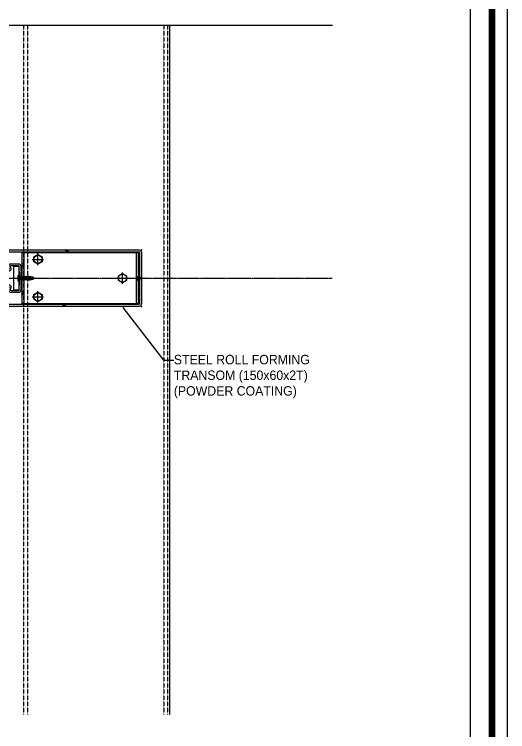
# Model space of a CAD drawing. Header units: millimetres. Extents: x 1664 to 41320, y 4122 to 31095.
# Drawn here: x 7972 to 8497, y 4818 to 5581 of the extents above; entities that cross this region are included whole.
import ezdxf
from ezdxf import colors
from ezdxf.entities.mleader import LeaderData, LeaderLine
from ezdxf.math import Vec2, Vec3

# ---------------------------------------------------------------- set-up
doc = ezdxf.new("R2010")
doc.units = ezdxf.units.MM
for name, pattern in [('CENTER', [7, 4, -1, 1, -1]), ('CENTER2', [1.125, 0.75, -0.125, 0.125, -0.125]), ('HIDDEN', [0.375, 0.25, -0.125])]:
    doc.linetypes.add(name, pattern=pattern)
for name, color, linetype in [('251', 251, 'Continuous'), ('3', 3, 'Continuous'), ('4', 7, 'Continuous'), ('CEN1', 1, 'CENTER2'), ('nt', 34, 'Continuous'), ('TE 07', 7, 'Continuous'), ('문제점', 200, 'Continuous')]:
    doc.layers.add(name, color=color, linetype=linetype)
doc.styles.add('HY헤드라인M', font='H2HDRM.TTF')

# ---------------------------------------------------------------- blocks, each defined once
blk = doc.blocks.new('Roll-150')
at = {"color": 4}
for p, q in [((-78.89783990260914, 28.00000000180444), (-81.41297573223709, 30.00000000180444)), ((-77.32126314542256, 28.00000000180444), (-79.83639897505054, 30.00000000180444)), ((-127.0000000004656, -0.3367001001024619), (-129.0000000004656, 1.253671263868454)), ((-127.0000000004656, -1.590371363970916), (-129.0000000004656, 0)), ((0, -0.3367001001024619), (-2, 1.253671263868454)), ((0, -1.590371363970916), (-2, 0)), ((-81.41297573223709, -30.00000000180444), (-83.9281115618651, -28.00000000180444)), ((-79.83639897505054, -30.00000000180444), (-82.35153480467852, -28.00000000180444))]:
    blk.add_line(p, q, dxfattribs=at)
for points in [[(-150.0000000004656, -9.499999999941792, -0.4142135623743738), (-147.5000000004656, -6.999999999941792), (-141.3433306654915, -7, -0.4892021726990795), (-138.920489031123, -10.11631032370496), (-139.4954852893715, -12.37673793709837, 0.4892021727106832), (-139.0109169625211, -13.00000000186264), (-130.5000000004656, -13.00000000180444, 0.4142135623730951), (-130.0000000004656, -12.50000000180444), (-130.0000000004656, -8.53553390596062, -0.1989123673714676), (-129.2677669534459, -6.767766953038517), (-129.1464466098696, -6.646446609403938, 0.1989123673729725), (-129.0000000004656, -6.292893218807876), (-129.0000000004656, 0), (-129.0000000004656, 6.292893218807876, 0.1989123673729724), (-129.1464466098696, 6.646446609403938), (-129.2677669534459, 6.767766953038517, -0.1989123673725373), (-130.0000000004656, 8.53553390596062), (-130.0000000004656, 12.50000000174623, 0.4142135623730951), (-130.5000000004656, 13.00000000174623), (-139.0109169625211, 13.00000000174623, 0.4892021727106829), (-139.4954852893715, 12.37673793698195), (-138.920489031123, 10.11631032376317, -0.4892021727007652), (-141.3433306654915, 7.000000000058208), (-147.5000000004656, 7, -0.4142135623748001), (-150.0000000004656, 9.5), (-150.0000000004656, 27.50000000174623, -0.4142135623730951), (-147.5000000004656, 30.00000000174623), (-2.5, 30.00000000180444, -0.4142135623730951), (0, 27.50000000180444), (0, -27.50000000180444, -0.4142135623730951), (-2.5, -30.00000000180444), (-147.5000000004656, -30.00000000180444, -0.4142135623730951), (-150.0000000004656, -27.50000000180444)], [(-148.0000000004656, -9.499999999941792, -0.4142135623730951), (-147.5000000004656, -8.999999999941792), (-141.3433306654915, -8.999999999941792, -0.4892021727106832), (-140.8587623386411, -9.623262064706068), (-141.4337585968896, -11.88368967809947, 0.4892021727007651), (-139.0109169625211, -15.00000000180444), (-130.5000000004656, -15.00000000180444, 0.4142135623730951), (-128.0000000004656, -12.50000000180444), (-128.0000000004656, -8.53553390590241, -0.1989123673769838), (-127.8535533910617, -8.181980515364558), (-127.7322330474853, -8.060660171729976, 0.1989123673741419), (-127.0000000004656, -6.292893218807876), (-127.0000000004656, 0), (-127.0000000004656, 6.292893218807876, 0.1989123673730721), (-127.7322330474853, 8.060660171729976), (-127.8535533910617, 8.181980515364558, -0.1989123673729725), (-128.0000000004656, 8.53553390596062), (-128.0000000004656, 12.50000000174623, 0.4142135623730951), (-130.5000000004656, 15.00000000174623), (-139.0109169625211, 15.00000000174623, 0.4892021726987021), (-141.4337585967732, 11.88368967809947), (-140.8587623386411, 9.623262064706068, -0.4892021727275434), (-141.3433306654915, 9), (-147.5000000004656, 9, -0.4142135623730951), (-148.0000000004656, 9.5), (-148.0000000004656, 27.50000000180444, -0.4142135623730951), (-147.5000000004656, 28.00000000180444), (-2.5, 28.00000000180444, -0.4142135623730951), (-2, 27.50000000180444), (-2, -27.50000000180444, -0.4142135623730951), (-2.5, -28.00000000180444), (-147.5000000004656, -28.00000000180444, -0.4142135623730951), (-148.0000000004656, -27.50000000180444)]]:
    blk.add_lwpolyline(points, format="xyb", close=True)
for p in [(-150.0000000004656, 30.00000000174623), (0, 30.00000000180444), (-150.0000000004656, -1.8626451e-09), (-150.0000000004656, -30.00000000186265), (0, -30.00000000180444)]:
    blk.add_point(p)
blk = doc.blocks.new('Screw_2')
at = {"color": 8}
for p, q in [((2.599999999998544, 3.5), (1.480584218592412, 3.402063809393439)), ((2.599999999998544, -3.5), (2.599999999998544, 3.5)), ((3.531165157492068, 1.5), (2.599999999998544, 1.5)), ((3.697346038581598, 2), (4.402653961416945, -2)), ((3.797346038580144, 2), (4.502653961415488, -2)), ((5.431165157493523, 1.5), (4.031165157492069, 1.5)), ((5.597346038583053, 2), (6.302653961418399, -2)), ((5.697346038581599, 2), (6.402653961416945, -2)), ((7.33116515749134, 1.5), (5.931165157493523, 1.5)), ((7.497346038580872, 2), (8.202653961416217, -2)), ((7.597346038579416, 2), (8.302653961414762, -2)), ((9.231165157492798, 1.5), (7.83116515749134, 1.5)), ((9.397346038582329, 2), (10.10265396141767, -2)), ((9.497346038580874, 2), (10.20265396141621, -2)), ((11.13116515749061, 1.5), (9.731165157492798, 1.5)), ((11.29734603858014, 2), (12.00265396141549, -2)), ((11.39734603857869, 2), (12.10265396141403, -2)), ((13.03116515749207, 1.5), (11.63116515749061, 1.5)), ((13.1973460385816, 2), (13.90265396141694, -2)), ((13.29734603858014, 2), (14.00265396141549, -2)), ((17.47143513069022, 0.1285648692864925), (13.47723965309342, -0.0458254714030773)), ((2.599999999998544, -3.5), (1.480584218592412, -3.402063809393439)), ((4.16883484250502, -1.5), (2.599999999998544, -1.5)), ((6.068834842506474, -1.5), (4.668834842505019, -1.5)), ((7.968834842504292, -1.5), (6.568834842506474, -1.5)), ((9.868834842505748, -1.5), (8.468834842504293, -1.5)), ((11.76883484250356, -1.5), (10.36883484250575, -1.5)), ((13.66883484250502, -1.5), (12.26883484250356, -1.5))]:
    blk.add_line(p, q, dxfattribs=at)
for points in [[(0, -0.5), (0.9000000000014551, -0.5), (0.9000000000014551, 0.5), (0, 0.5)], [(3.797346038580144, 2), (3.697346038581598, 2), (3.531165157492068, 1.5), (4.16883484250502, -1.5), (4.402653961416945, -2), (4.502653961415488, -2), (4.668834842505019, -1.5), (4.031165157492069, 1.5), (3.797346038580144, 2)], [(5.697346038581599, 2), (5.597346038583053, 2), (5.431165157493523, 1.5), (6.068834842506474, -1.5), (6.302653961418399, -2), (6.402653961416945, -2), (6.568834842506474, -1.5), (5.931165157493523, 1.5), (5.697346038581599, 2)], [(7.597346038579416, 2), (7.497346038580872, 2), (7.33116515749134, 1.5), (7.968834842504292, -1.5), (8.202653961416217, -2), (8.302653961414762, -2), (8.468834842504293, -1.5), (7.83116515749134, 1.5), (7.597346038579416, 2)], [(9.497346038580874, 2), (9.397346038582329, 2), (9.231165157492798, 1.5), (9.868834842505748, -1.5), (10.10265396141767, -2), (10.20265396141621, -2), (10.36883484250575, -1.5), (9.731165157492798, 1.5), (9.497346038580874, 2)], [(11.39734603857869, 2), (11.29734603858014, 2), (11.13116515749061, 1.5), (11.76883484250356, -1.5), (12.00265396141549, -2), (12.10265396141403, -2), (12.26883484250356, -1.5), (11.63116515749061, 1.5), (11.39734603857869, 2)], [(13.29734603858014, 2), (13.1973460385816, 2), (13.03116515749207, 1.5), (13.66883484250502, -1.5), (13.90265396141694, -2), (14.00265396141549, -2), (14.16883484250502, -1.5), (13.53116515749207, 1.5), (13.29734603858014, 2)], [(13.53116515749207, 1.5), (13.48480679306158, 0.1710937366005965), (17.12859547920743, -0.4714045207947493)], [(13.53116515749207, 1.5), (16.09999999999854, 1.5), (17.59999999999854, 0), (16.09999999999854, -1.5), (14.16883484250502, -1.5)]]:
    blk.add_lwpolyline(points, dxfattribs=at)
for centre, radius, start, end in [((9.000000000018188, 0), 9, 164.1191515664769, 195.880848433523), ((1.593886684164317, 2.107010701845865), 1.3, 94.99999999987307, 164.119151566534), ((1.593886684164317, -2.107010701845865), 1.3, 195.880848433466, 265.000000000127)]:
    blk.add_arc(centre, radius, start, end, dxfattribs=at)
at = {"layer": 'CEN1', "color": 8}
blk.add_line((-2.599999999998544, 0), (20.20000000000073, 0), dxfattribs=at)
blk = doc.blocks.new('STEEL-BRACKET-150SV')
at = {"color": 1, "linetype": 'CENTER', "ltscale": 4}
for p, q in [((-76.99999999994544, 13.92499950510682), (-76.99999999994544, 26.07499950501369)), ((-83.0749999999425, 19.99999950506026), (-70.92499999994106, 19.99999950506026)), ((6.924999999591818, 5.820766e-10), (19.07499999959327, 5.820766e-10)), ((12.99999999958891, -6.074999999371357), (12.99999999958891, 6.07500000053551)), ((-76.99999999994544, -26.07500049489317), (-76.99999999994544, -13.92500049498631)), ((-83.0749999999425, -20.00000049493974), (-70.92499999994106, -20.00000049493974))]:
    blk.add_line(p, q, dxfattribs=at)
at = {"color": 4}
for p, q in [((-93.99999999993088, 13.62136303784791), (-91.70000000000073, 16.36412221181672)), ((-93.99999999993088, 11.49274122394854), (-91.70000000000073, 14.23550039791735)), ((27.70000000006985, -0.6003437105682679), (30, 2.142415463400539)), ((27.70000000006985, -2.728965524467639), (30, 0.0137936495011673)), ((-93.99999999993088, -16.29963431006763), (-91.70000000000073, -13.55687513609882)), ((-93.99999999993088, -18.428256123967), (-91.70000000000073, -15.68549694999819))]:
    blk.add_line(p, q, dxfattribs=at)
at = {"color": 8, "elevation": 3.947207e-10}
for points in [[(-76.99999999994544, 14.93749950506026), (-81.37499999994544, 17.46874950506026), (-81.37499999994544, 22.53124950506026), (-76.99999999994544, 25.06249950506026), (-72.62499999994544, 22.53124950506026), (-72.62499999994544, 17.46874950506026), (-76.99999999994544, 14.93749950506026)], [(12.99999999958891, -5.062499999417923), (8.624999999588907, -2.531249999417923), (8.624999999588907, 2.531250000582076), (12.99999999958891, 5.062500000582077), (17.37499999958891, 2.531250000582076), (17.37499999958891, -2.531249999417923), (12.99999999958891, -5.062499999417923)], [(-76.99999999994544, -25.06250049493974), (-81.37499999994544, -22.53125049493974), (-81.37499999994544, -17.46875049493974), (-76.99999999994544, -14.93750049493974), (-72.62499999994544, -17.46875049493974), (-72.62499999994544, -22.53125049493974), (-76.99999999994544, -25.06250049493974)]]:
    blk.add_lwpolyline(points, dxfattribs=at)
at = {"color": 8}
for centre in [(-76.99999999994544, 19.99999950506026), (12.99999999958891, 5.820766e-10), (-76.99999999994544, -20.00000049493974)]:
    blk.add_circle(centre, 4.375, dxfattribs=at)
at = {"layer": '문제점', "color": 2}
for p, q in [((-91.6999999999316, -27), (-91.6999999999316, 27)), ((27.70000000006985, -27), (27.70000000006985, 27))]:
    blk.add_line(p, q, dxfattribs=at)
blk.add_lwpolyline([(-93.99999999993088, 27), (-93.99999999993088, 5.82077e-11), (-93.99999999993088, -27), (30, -27), (30, 27)], close=True, dxfattribs=at)
at = {"color": 8, "extrusion": (0, 0, -1), "xscale": -1, "zscale": -1}
blk.add_blockref('Screw_2', (98.59999999992942, 5.82077e-11), dxfattribs=at)
blk = doc.blocks.new('AL-TEMPLATE')
at = {"color": 9, "const_width": 2.49600000000001}
blk.add_lwpolyline([(1976.337341245009, 1509.448256307067), (2808.337341245009, 1509.448256307067), (2808.337341245009, 927.0482563070436), (1976.337341245009, 927.0482563070436)], close=True, dxfattribs=at)
at = {"layer": 'nt', "color": 254, "linetype": 'Continuous', "ltscale": 2}
blk.add_lwpolyline([(1972.337341245009, 1515.248256307055), (1972.337341245009, 921.2482563070553), (2812.337341245009, 921.2482563070553), (2812.337341245009, 1515.248256307055)], close=True, dxfattribs=at)
at = {"layer": 'TE 07'}
blk.add_lwpolyline([(1984.073093346065, 1501.315819858999), (2709.081589143934, 1501.315819858999), (2709.081589143934, 935.1806927550533), (1984.073093346065, 935.1806927550533)], close=True, dxfattribs=at)

msp = doc.modelspace()

# ---------------------------------------------------------------- linework, layer by layer
at = {"color": 8}
for p, q in [((8310.401249545987, 5569.246143270346, -4.033735255603169), (7670.884733229683, 5569.246143270579, -2.934248272328887)), ((8137.129494449193, 5569.246143270579, -2.439320819953275), (8137.129494449193, 4836.07285965182, -2.439320819953275))]:
    msp.add_line(p, q, dxfattribs=at)
at = {"color": 1, "linetype": 'CENTER', "ltscale": 0.3}
msp.add_line((7430.629494373872, 5300.384668041781, 0.5534517332731781), (8310.401249545987, 5300.384668041781, 0.5534517332731781), dxfattribs=at)
at = {"layer": '251', "color": 8, "linetype": 'HIDDEN'}
for p, q in [((7981.929494493274, 5569.246143270579, -2.439320819952627), (7981.929494493274, 4836.072859651005, -2.439320819952627)), ((7985.929494493274, 5569.246143270579, -2.439320819952627), (7985.929494493274, 4836.072859651005, -2.439320819952627)), ((8130.929494493274, 5569.246143270346, -2.439320819952627), (8130.929494493274, 4836.072859651005, -2.439320819952627)), ((8134.929494493274, 5569.246143270346, -2.439320819952627), (8134.929494493274, 4836.072859651005, -2.439320819952627))]:
    msp.add_line(p, q, dxfattribs=at)
at = {"layer": '3', "color": 3, "elevation": -2.439320819953275}
msp.add_lwpolyline([(7971.129494426754, 5287.884668083807), (7977.129494403878, 5287.884668083807), (7977.129494430683, 5312.88466808404), (7971.129494453588, 5312.88466808404)], close=True, dxfattribs=at)

# ---------------------------------------------------------------- block references
at = {"color": 8}
msp.add_blockref('Roll-150', (8107.129494430596, 5300.384668041199, -2.439320820820935), dxfattribs=at)
msp.add_blockref('STEEL-BRACKET-150SV', (8074.129494430596, 5300.3846680405, -2.439320819953275))
at = {"layer": '4', "xscale": 2.8512, "yscale": 2.8512, "zscale": 2.8512, "rotation": 270}
msp.add_blockref('AL-TEMPLATE', (4176.545712640578, 12275.1725145891), dxfattribs=at)

# ---------------------------------------------------------------- leaders
ml = msp.add_multileader_mtext('Standard')
ml.set_content('STEEL ROLL FORMING\\PTRANSOM (150x60x2T)\\P(POWDER COATING)', color=256, style='HY헤드라인M')
ml.set_leader_properties(color=1, linetype='ByLayer', lineweight=-1)
ml.build(insert=Vec2(0, 0))
ml.multileader.update_dxf_attribs({"dogleg_length": 10.91692069752025, "arrow_head_size": 1.5})
ctx = ml.context
ctx.base_point, ctx.char_height, ctx.arrow_head_size, ctx.landing_gap_size, ctx.plane_origin, ctx.plane_x_axis, ctx.plane_y_axis = Vec3(8141.6120423957, 5213.188570085251, -2.439320820820935), 10, 1.5, 0.09, Vec3(8104.003259523986, 5390.894248959088, -2.439320820820935), Vec3(1, -2.3413e-12), Vec3(2.3413e-12, 1)
notes = []
notes.append((ctx, [(0, (1, 1, 0), (8130.69512169818, 5213.188570085276, -2.439320820820935), (1, -2.3413e-12), 10.91692069752025, [(0, [(8086.550513259699, 5270.28137894598, -2.439320820820935)], 0, [])])]))
ctx.mtext.insert, ctx.mtext.text_direction, ctx.mtext.rotation, ctx.mtext.flow_direction = Vec3(8141.702042395667, 5218.755771071596, -2.439320820820935), Vec3(1, -2.3413e-12), 6.283185307177245, 5
for ctx, leaders in notes:
    for number, flags, end, landing, length, lines in leaders:
        leader = LeaderData()
        leader.index, (leader.has_last_leader_line, leader.has_dogleg_vector, leader.attachment_direction) = number, flags
        leader.last_leader_point, leader.dogleg_vector, leader.dogleg_length = Vec3(end), Vec3(landing), length
        for number, points, colour, breaks in lines:
            line = LeaderLine()
            line.index, line.vertices, line.color, line.breaks = number, Vec3.list(points), colors.encode_raw_color(colour), breaks
            leader.lines.append(line)
        ctx.leaders.append(leader)

doc.saveas('drawing.dxf')
